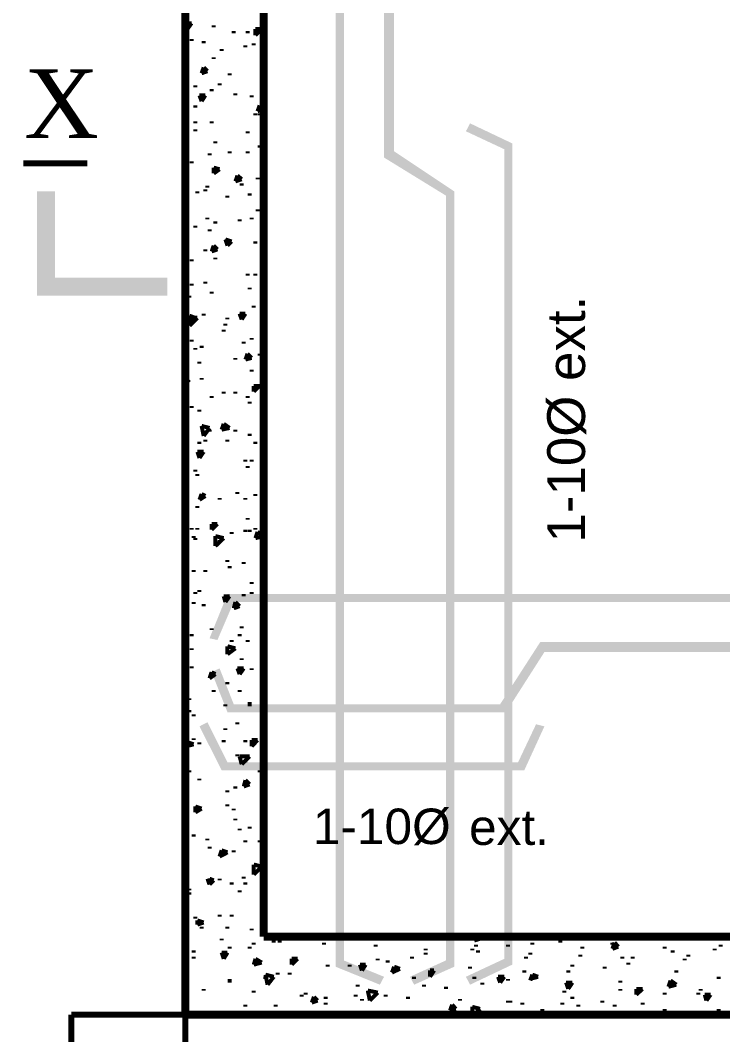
# Model space of a CAD drawing. Header units: millimetres. Extents: x 5 to 350, y 3 to 213.
# Drawn here: x 77.94 to 107.62, y 108.8 to 151.68 of the extents above; entities that cross this region are included whole.
import ezdxf

# ---------------------------------------------------------------- set-up
doc = ezdxf.new("R2010")
doc.units = ezdxf.units.MM
for name, color, linetype in [('H', 251, 'Continuous'), ('P', 255, 'Continuous'), ('T', 255, 'Continuous')]:
    doc.layers.add(name, color=color, linetype=linetype)
doc.styles.get("Standard").update_dxf_attribs({"font": 'arial.ttf'})

msp = doc.modelspace()

# ---------------------------------------------------------------- hatches: boundary and pattern name
at = {"layer": 'H', "linetype": 'Continuous'}
for points in [[(91.264, 111.672), (91.264, 200.66), (91.616, 111.936), (91.264, 111.672)], [(91.616, 111.936), (91.264, 200.66), (91.616, 200.413), (91.616, 111.936)], [(93.733, 146.138), (93.31, 170.515), (93.733, 170.356), (93.733, 146.138)], [(93.31, 145.874), (93.31, 170.515), (93.733, 146.138), (93.31, 145.874)], [(98.725, 146.473), (96.767, 146.985), (96.943, 147.32), (98.725, 146.473)], [(98.39, 146.226), (96.767, 146.985), (98.725, 146.473), (98.39, 146.226)], [(98.725, 111.76), (98.39, 146.226), (98.725, 146.473), (98.725, 111.76)], [(98.725, 111.76), (98.39, 112.007), (98.39, 146.226), (98.725, 111.76)], [(96.273, 144.445), (93.31, 145.874), (93.733, 146.138), (96.273, 144.445)], [(95.92, 144.268), (93.31, 145.874), (96.273, 144.445), (95.92, 144.268)], [(78.652, 140.035), (78.652, 144.445), (79.41, 140.794), (78.652, 140.035)], [(79.41, 140.794), (78.652, 144.445), (79.41, 144.445), (79.41, 140.794)], [(96.273, 111.672), (95.92, 144.268), (96.273, 144.445), (96.273, 111.672)], [(96.273, 111.672), (95.92, 111.936), (95.92, 144.268), (96.273, 111.672)], [(78.652, 140.035), (84.155, 140.794), (84.155, 140.035), (78.652, 140.035)], [(78.652, 140.035), (79.41, 140.794), (84.155, 140.794), (78.652, 140.035)], [(86.272, 125.483), (85.937, 125.554), (86.695, 127.423), (86.272, 125.483)], [(86.272, 125.483), (86.695, 127.423), (86.96, 127.088), (86.272, 125.483)], [(86.96, 127.088), (86.695, 127.423), (134.796, 127.423), (86.96, 127.088)], [(86.96, 127.088), (134.796, 127.423), (134.532, 127.088), (86.96, 127.088)], [(98.46, 122.432), (98.213, 122.767), (99.907, 125.395), (98.46, 122.432)], [(98.46, 122.432), (99.907, 125.395), (100.083, 124.972), (98.46, 122.432)], [(100.083, 124.972), (99.907, 125.395), (113.206, 125.395), (100.083, 124.972)], [(100.083, 124.972), (113.206, 125.395), (112.942, 124.972), (100.083, 124.972)], [(86.96, 122.767), (86.025, 124.125), (86.36, 124.284), (86.96, 122.767)], [(86.695, 122.432), (86.025, 124.125), (86.96, 122.767), (86.695, 122.432)], [(86.695, 122.432), (98.213, 122.767), (98.46, 122.432), (86.695, 122.432)], [(86.695, 122.432), (86.96, 122.767), (98.213, 122.767), (86.695, 122.432)], [(86.695, 120.315), (85.513, 121.832), (85.848, 122.008), (86.695, 120.315)], [(86.448, 119.98), (85.513, 121.832), (86.695, 120.315), (86.448, 119.98)], [(99.236, 119.98), (98.972, 120.315), (99.73, 121.92), (99.236, 119.98)], [(99.236, 119.98), (99.73, 121.92), (100.083, 121.832), (99.236, 119.98)], [(86.448, 119.98), (98.972, 120.315), (99.236, 119.98), (86.448, 119.98)], [(86.448, 119.98), (86.695, 120.315), (98.972, 120.315), (86.448, 119.98)], [(93.31, 111.248), (91.264, 111.672), (91.616, 111.936), (93.31, 111.248)], [(94.58, 110.913), (94.403, 111.248), (95.92, 111.936), (94.58, 110.913)], [(94.58, 110.913), (95.92, 111.936), (96.273, 111.672), (94.58, 110.913)], [(96.943, 110.913), (96.767, 111.248), (98.39, 112.007), (96.943, 110.913)], [(96.943, 110.913), (98.39, 112.007), (98.725, 111.76), (96.943, 110.913)], [(93.133, 110.913), (91.264, 111.672), (93.31, 111.248), (93.133, 110.913)]]:
    msp.add_hatch(color=256, dxfattribs=at).paths.add_polyline_path(points)

# ---------------------------------------------------------------- linework, layer by layer
at = {"layer": 'P'}
for points, const_width in [([(84.914, 109.643), (84.914, 202.777)], 0.339), ([(88.23, 112.942), (88.23, 199.566)], 0.339), ([(85.178, 151.553), (84.914, 151.553)], 0.169), ([(84.914, 151.553), (85.002, 151.306)], 0.169), ([(85.178, 151.553), (85.002, 151.306)], 0.169), ([(86.113, 151.377), (86.113, 151.465)], 0.169), ([(88.142, 151.306), (87.877, 151.042)], 0.169), ([(88.142, 151.306), (87.877, 151.306)], 0.169), ([(87.877, 151.306), (87.877, 151.042)], 0.169), ([(85.178, 150.795), (85.178, 150.883)], 0.169), ([(86.96, 151.13), (86.96, 151.218)], 0.169), ([(87.542, 151.13), (87.542, 151.218)], 0.169), ([(85.69, 150.707), (85.69, 150.795)], 0.169), ([(86.448, 150.372), (86.448, 150.46)], 0.169), ([(87.454, 150.53), (87.454, 150.618)], 0.169), ([(87.806, 150.618), (87.806, 150.707)], 0.169), ([(88.23, 150.372), (88.23, 150.46)], 0.169), ([(86.113, 150.036), (86.113, 150.107)], 0.169), ([(85.69, 149.684), (85.602, 149.437)], 0.169), ([(85.848, 149.525), (85.69, 149.684)], 0.169), ([(85.848, 149.525), (85.602, 149.437)], 0.169), ([(86.783, 149.348), (86.783, 149.437)], 0.169), ([(85.337, 148.837), (85.337, 148.925)], 0.169), ([(86.025, 148.678), (86.025, 148.766)], 0.169), ([(86.36, 148.925), (86.36, 149.013)], 0.169), ([(88.142, 149.013), (88.142, 149.102)], 0.169), ([(85.76, 148.502), (85.513, 148.502)], 0.169), ([(85.513, 148.502), (85.602, 148.255)], 0.169), ([(85.76, 148.502), (85.602, 148.255)], 0.169), ([(87.03, 148.502), (87.03, 148.59)], 0.169), ([(87.718, 148.414), (87.718, 148.502)], 0.169), ([(85.337, 147.99), (85.337, 148.078)], 0.169), ([(88.053, 148.078), (87.965, 147.832)], 0.169), ([(88.23, 147.92), (87.965, 147.832)], 0.169), ([(88.23, 147.99), (88.053, 148.078)], 0.169), ([(87.877, 147.655), (87.877, 147.743)], 0.169), ([(88.053, 147.655), (88.053, 147.743)], 0.169), ([(85.337, 147.32), (85.337, 147.408)], 0.169), ([(85.337, 146.985), (85.337, 147.073)], 0.169), ([(86.025, 147.32), (86.025, 147.408)], 0.169), ([(86.184, 146.473), (86.184, 146.562)], 0.169), ([(87.542, 146.897), (87.542, 146.985)], 0.169), ([(86.783, 146.05), (86.783, 146.138)], 0.169), ([(87.542, 146.05), (87.542, 146.138)], 0.169), ([(88.053, 146.297), (88.053, 146.385)], 0.169), ([(85.178, 145.627), (85.178, 145.715)], 0.169), ([(85.937, 145.962), (85.937, 146.05)], 0.169), ([(78.07, 145.627), (80.768, 145.627)], 0.254), ([(86.36, 145.38), (86.113, 145.45)], 0.169), ([(86.113, 145.45), (86.113, 145.203)], 0.169), ([(86.36, 145.38), (86.113, 145.203)], 0.169), ([(87.118, 145.115), (87.03, 144.868)], 0.169), ([(87.295, 144.956), (87.03, 144.868)], 0.169), ([(87.295, 144.956), (87.118, 145.115)], 0.169), ([(87.965, 144.956), (87.965, 145.027)], 0.169), ([(85.425, 144.357), (85.425, 144.445)], 0.169), ([(85.76, 144.445), (85.76, 144.533)], 0.169), ([(85.848, 144.604), (85.848, 144.692)], 0.169), ([(87.295, 144.692), (87.295, 144.78)], 0.169), ([(86.695, 144.18), (86.695, 144.268)], 0.169), ([(87.63, 144.268), (87.63, 144.357)], 0.169), ([(87.965, 143.598), (87.965, 143.686)], 0.169), ([(85.848, 143.263), (85.848, 143.334)], 0.169), ([(86.184, 143.087), (86.184, 143.175)], 0.169), ([(87.207, 143.175), (87.207, 143.263)], 0.169), ([(87.718, 143.263), (87.718, 143.334)], 0.169), ([(85.337, 142.91), (85.337, 142.998)], 0.169), ([(85.937, 142.752), (85.937, 142.84)], 0.169), ([(88.142, 142.663), (88.142, 142.752)], 0.169), ([(86.872, 142.328), (86.607, 142.416)], 0.169), ([(86.607, 142.416), (86.695, 142.152)], 0.169), ([(86.872, 142.328), (86.695, 142.152)], 0.169), ([(86.783, 142.24), (86.783, 142.328)], 0.169), ([(87.877, 142.24), (87.877, 142.328)], 0.169), ([(85.76, 141.905), (85.76, 141.993)], 0.169), ([(86.113, 142.152), (86.025, 141.905)], 0.169), ([(86.272, 141.993), (86.025, 141.905)], 0.169), ([(86.272, 141.993), (86.113, 142.152)], 0.169), ([(85.178, 141.482), (85.178, 141.57)], 0.169), ([(86.184, 141.57), (86.184, 141.64)], 0.169), ([(85.76, 140.547), (85.76, 140.635)], 0.169), ([(87.542, 140.882), (87.542, 140.97)], 0.169), ([(87.877, 140.882), (87.877, 140.97)], 0.169), ([(85.178, 140.458), (85.178, 140.547)], 0.169), ([(86.025, 140.123), (86.025, 140.212)], 0.169), ([(87.63, 140.3), (87.63, 140.37)], 0.169), ([(85.09, 139.947), (85.09, 140.035)], 0.169), ([(88.142, 140.035), (88.142, 140.123)], 0.169), ([(85.69, 139.188), (85.69, 139.277)], 0.169), ([(87.454, 139.277), (87.207, 139.277)], 0.169), ([(87.207, 139.277), (87.295, 139.03)], 0.169), ([(87.454, 139.277), (87.295, 139.03)], 0.169), ([(87.806, 139.524), (87.806, 139.612)], 0.169), ([(85.09, 139.188), (85.002, 138.942)], 0.169), ([(85.337, 139.1), (85.002, 138.942)], 0.169), ([(85.337, 139.1), (85.09, 139.188)], 0.169), ([(85.425, 139.1), (85.09, 138.765)], 0.169), ([(85.09, 139.1), (85.09, 138.765)], 0.169), ([(85.425, 139.1), (85.09, 139.1)], 0.169), ([(86.607, 138.765), (86.607, 138.853)], 0.169), ([(86.695, 139.03), (86.695, 139.1)], 0.169), ([(88.142, 138.942), (88.142, 139.03)], 0.169), ([(86.536, 138.518), (86.536, 138.606)], 0.169), ([(85.178, 138.095), (85.178, 138.183)], 0.169), ([(87.383, 138.007), (87.383, 138.095)], 0.169), ([(87.718, 138.183), (87.718, 138.254)], 0.169), ([(87.718, 138.183), (87.718, 138.254)], 0.169), ([(85.337, 137.76), (85.337, 137.83)], 0.169), ([(85.602, 137.83), (85.602, 137.918)], 0.169), ([(87.542, 137.583), (87.454, 137.336)], 0.169), ([(87.718, 137.407), (87.542, 137.583)], 0.169), ([(88.053, 137.495), (88.053, 137.583)], 0.169), ([(85.513, 137.16), (85.513, 137.248)], 0.169), ([(87.03, 137.336), (87.03, 137.407)], 0.169), ([(87.718, 137.407), (87.454, 137.336)], 0.169), ([(87.718, 136.825), (87.718, 136.913)], 0.169), ([(85.09, 136.49), (84.914, 136.313)], 0.169), ([(85.09, 136.49), (84.914, 136.49)], 0.169), ([(85.602, 136.49), (85.602, 136.56)], 0.169), ([(86.536, 135.89), (86.536, 135.978)], 0.169), ([(87.03, 135.89), (87.03, 135.978)], 0.169), ([(88.053, 136.225), (87.806, 135.978)], 0.169), ([(88.053, 136.225), (87.806, 136.225)], 0.169), ([(87.806, 136.225), (87.806, 135.978)], 0.169), ([(86.025, 135.714), (86.025, 135.802)], 0.169), ([(87.542, 135.714), (87.542, 135.802)], 0.169), ([(87.63, 135.467), (87.63, 135.555)], 0.169), ([(85.178, 135.29), (85.178, 135.378)], 0.169), ([(85.513, 135.132), (85.513, 135.22)], 0.169), ([(86.536, 134.62), (86.448, 134.373)], 0.169), ([(86.783, 134.444), (86.536, 134.62)], 0.169), ([(85.602, 134.532), (85.69, 134.108)], 0.169), ([(85.937, 134.444), (85.602, 134.532)], 0.169), ([(85.937, 134.444), (85.69, 134.108)], 0.169), ([(85.937, 134.285), (85.937, 134.373)], 0.169), ([(86.783, 134.444), (86.448, 134.373)], 0.169), ([(87.03, 134.285), (87.03, 134.373)], 0.169), ([(87.63, 134.108), (87.63, 134.197)], 0.169), ([(85.513, 133.773), (85.513, 133.862)], 0.169), ([(85.76, 133.862), (85.76, 133.95)], 0.169), ([(86.695, 133.862), (86.695, 133.95)], 0.169), ([(87.877, 133.773), (87.877, 133.862)], 0.169), ([(85.69, 133.438), (85.425, 133.438)], 0.169), ([(85.425, 133.438), (85.513, 133.174)], 0.169), ([(85.69, 133.438), (85.513, 133.174)], 0.169), ([(87.454, 133.015), (87.454, 133.103)], 0.169), ([(87.542, 132.75), (87.542, 132.838)], 0.169), ([(87.718, 133.015), (87.718, 133.103)], 0.169), ([(85.337, 132.592), (85.337, 132.68)], 0.169), ([(85.425, 132.415), (85.425, 132.503)], 0.169), ([(85.002, 131.745), (85.002, 131.833)], 0.169), ([(85.602, 131.657), (85.513, 131.41)], 0.169), ([(85.76, 131.568), (85.513, 131.41)], 0.169), ([(85.76, 131.568), (85.602, 131.657)], 0.169), ([(87.118, 131.657), (87.118, 131.745)], 0.169), ([(87.877, 131.568), (87.877, 131.657)], 0.169), ([(85.425, 131.057), (85.425, 131.145)], 0.169), ([(86.36, 131.41), (86.36, 131.48)], 0.169), ([(87.454, 131.41), (87.454, 131.48)], 0.169), ([(86.272, 130.387), (86.025, 130.14)], 0.169), ([(86.272, 130.387), (86.025, 130.387)], 0.169), ([(86.025, 130.387), (86.025, 130.14)], 0.169), ([(87.542, 130.563), (87.542, 130.634)], 0.169), ([(85.178, 130.14), (85.178, 130.21)], 0.169), ([(85.266, 129.787), (85.266, 129.875)], 0.169), ([(85.425, 130.14), (85.425, 130.21)], 0.169), ([(86.184, 129.875), (86.184, 129.452)], 0.169), ([(86.536, 129.787), (86.184, 129.875)], 0.169), ([(86.872, 129.963), (86.872, 130.052)], 0.169), ([(87.454, 130.052), (87.454, 130.14)], 0.169), ([(87.63, 130.052), (87.63, 130.14)], 0.169), ([(87.877, 130.14), (87.877, 130.21)], 0.169), ([(87.965, 130.052), (87.877, 129.787)], 0.169), ([(88.23, 129.875), (87.877, 129.787)], 0.169), ([(88.23, 129.875), (87.965, 130.052)], 0.169), ([(85.337, 129.716), (85.337, 129.787)], 0.169), ([(86.536, 129.787), (86.184, 129.452)], 0.169), ([(86.36, 129.628), (86.36, 129.716)], 0.169), ([(86.695, 128.782), (86.695, 128.87)], 0.169), ([(86.783, 128.517), (86.783, 128.605)], 0.169), ([(87.383, 128.693), (87.383, 128.782)], 0.169), ([(85.266, 128.358), (85.266, 128.446)], 0.169), ([(85.76, 128.358), (85.76, 128.446)], 0.169), ([(87.718, 127.847), (87.718, 127.935)], 0.169), ([(85.337, 127.423), (85.337, 127.512)], 0.169), ([(85.513, 127.512), (85.513, 127.6)], 0.169), ([(86.783, 127.335), (86.536, 127.335)], 0.169), ([(86.536, 127.335), (86.607, 127.088)], 0.169), ([(86.783, 127.335), (86.607, 127.088)], 0.169), ([(87.383, 127.335), (87.383, 127.423)], 0.169), ([(87.718, 127.423), (87.718, 127.512)], 0.169), ([(85.266, 127), (85.266, 127.088)], 0.169), ([(85.69, 126.912), (85.69, 127)], 0.169), ([(87.03, 127.088), (86.96, 126.824)], 0.169), ([(87.207, 126.912), (86.96, 126.824)], 0.169), ([(87.207, 126.912), (87.03, 127.088)], 0.169), ([(86.025, 125.906), (86.025, 125.977)], 0.169), ([(87.295, 125.977), (87.295, 126.065)], 0.169), ([(85.178, 125.642), (85.178, 125.73)], 0.169), ([(87.207, 125.642), (87.207, 125.73)], 0.169), ([(85.178, 125.06), (85.178, 125.13)], 0.169), ([(86.695, 125.218), (86.695, 124.883)], 0.169), ([(87.03, 125.13), (86.695, 125.218)], 0.169), ([(87.03, 125.13), (86.695, 124.883)], 0.169), ([(86.872, 125.395), (86.872, 125.483)], 0.169), ([(87.542, 125.395), (87.542, 125.483)], 0.169), ([(87.295, 124.636), (87.295, 124.707)], 0.169), ([(85.178, 124.284), (85.178, 124.372)], 0.169), ([(87.383, 124.284), (87.118, 124.284)], 0.169), ([(87.118, 124.284), (87.207, 124.037)], 0.169), ([(87.383, 124.284), (87.207, 124.037)], 0.169), ([(87.718, 124.213), (87.718, 124.284)], 0.169), ([(86.025, 124.125), (85.937, 123.86)], 0.169), ([(86.184, 124.037), (85.937, 123.86)], 0.169), ([(86.184, 124.037), (86.025, 124.125)], 0.169), ([(86.113, 124.037), (86.113, 124.125)], 0.169), ([(86.695, 123.613), (86.695, 123.702)], 0.169), ([(85.09, 122.943), (85.09, 123.014)], 0.169), ([(86.113, 123.278), (86.113, 123.366)], 0.169), ([(87.207, 123.278), (87.207, 123.366)], 0.169), ([(86.607, 122.678), (86.607, 122.767)], 0.169), ([(87.63, 122.767), (87.63, 122.855)], 0.169), ([(87.63, 122.678), (87.63, 122.767)], 0.169), ([(85.09, 122.432), (85.09, 122.52)], 0.169), ([(85.266, 122.255), (85.266, 122.343)], 0.169), ([(86.607, 121.673), (86.607, 121.744)], 0.169), ([(87.118, 121.92), (87.118, 122.008)], 0.169), ([(85.002, 121.497), (84.914, 121.408)], 0.169), ([(85.002, 121.497), (84.914, 121.497)], 0.169), ([(85.002, 121.585), (85.002, 121.673)], 0.169), ([(85.266, 121.25), (85.266, 121.32)], 0.169), ([(85.002, 121.162), (84.914, 120.985)], 0.169), ([(85.266, 121.073), (84.914, 120.985)], 0.169), ([(85.266, 121.073), (85.002, 121.162)], 0.169), ([(85.513, 121.073), (85.513, 121.162)], 0.169), ([(86.536, 121.162), (86.536, 121.25)], 0.169), ([(87.454, 121.162), (87.454, 121.25)], 0.169), ([(87.965, 121.25), (87.718, 120.985)], 0.169), ([(87.965, 121.25), (87.718, 121.25)], 0.169), ([(87.718, 121.25), (87.718, 120.985)], 0.169), ([(87.118, 120.562), (87.118, 120.65)], 0.169), ([(87.207, 120.562), (87.295, 120.227)], 0.169), ([(87.63, 120.562), (87.207, 120.562)], 0.169), ([(87.63, 120.562), (87.295, 120.227)], 0.169), ([(87.454, 120.315), (87.454, 120.403)], 0.169), ([(85.002, 120.227), (85.002, 120.315)], 0.169), ([(85.09, 119.892), (85.09, 119.98)], 0.169), ([(88.053, 119.892), (88.053, 119.98)], 0.169), ([(85.513, 119.556), (85.513, 119.627)], 0.169), ([(87.454, 119.556), (87.383, 119.292)], 0.169), ([(87.63, 119.38), (87.454, 119.556)], 0.169), ([(86.695, 119.045), (86.695, 119.133)], 0.169), ([(87.03, 119.204), (87.03, 119.292)], 0.169), ([(87.63, 119.38), (87.383, 119.292)], 0.169), ([(85.602, 118.357), (85.337, 118.445)], 0.169), ([(85.337, 118.445), (85.337, 118.198)], 0.169), ([(85.602, 118.357), (85.337, 118.198)], 0.169), ([(86.695, 118.445), (86.695, 118.533)], 0.169), ([(86.96, 118.286), (86.96, 118.357)], 0.169), ([(87.03, 117.863), (87.03, 117.934)], 0.169), ([(85.002, 117.51), (85.002, 117.598)], 0.169), ([(87.207, 117.44), (87.207, 117.51)], 0.169), ([(87.63, 117.51), (87.63, 117.598)], 0.169), ([(85.266, 117.175), (85.266, 117.263)], 0.169), ([(85.848, 117.016), (85.848, 117.087)], 0.169), ([(87.454, 116.928), (87.454, 117.016)], 0.169), ([(88.053, 116.928), (88.053, 117.016)], 0.169), ([(85.937, 116.664), (85.937, 116.752)], 0.169), ([(86.448, 116.593), (86.36, 116.328)], 0.169), ([(86.695, 116.505), (86.448, 116.593)], 0.169), ([(86.96, 116.505), (86.96, 116.593)], 0.169), ([(86.695, 116.505), (86.36, 116.328)], 0.169), ([(87.806, 115.993), (87.806, 115.57)], 0.169), ([(88.142, 115.905), (87.806, 115.993)], 0.169), ([(88.142, 115.905), (87.806, 115.57)], 0.169), ([(85.848, 115.394), (85.937, 115.147)], 0.169), ([(86.113, 115.323), (85.937, 115.394)], 0.169), ([(86.113, 115.323), (85.937, 115.147)], 0.169), ([(86.36, 115.323), (86.36, 115.394)], 0.169), ([(87.383, 115.394), (87.383, 115.482)], 0.169), ([(85.09, 114.9), (85.09, 114.97)], 0.169), ([(86.872, 115.147), (86.872, 115.235)], 0.169), ([(87.207, 114.812), (87.207, 114.9)], 0.169), ([(87.454, 115.147), (87.454, 115.235)], 0.169), ([(85.09, 114.723), (85.09, 114.812)], 0.169), ([(85.337, 113.7), (85.337, 113.788)], 0.169), ([(85.69, 113.542), (85.425, 113.63)], 0.169), ([(85.425, 113.63), (85.425, 113.453)], 0.169), ([(85.69, 113.542), (85.425, 113.453)], 0.169), ([(86.36, 113.788), (86.36, 113.877)], 0.169), ([(86.872, 113.788), (86.872, 113.877)], 0.169), ([(85.602, 113.277), (85.602, 113.365)], 0.169), ([(86.695, 113.277), (86.695, 113.365)], 0.169), ([(87.718, 113.206), (87.718, 113.277)], 0.169), ([(86.448, 112.783), (86.448, 112.854)], 0.169), ([(87.806, 112.607), (87.806, 112.695)], 0.169), ([(133.35, 112.942), (88.23, 112.942)], 0.339), ([(88.653, 112.695), (88.653, 112.783)], 0.169), ([(88.9, 112.695), (88.9, 112.783)], 0.169), ([(89.412, 112.783), (89.412, 112.854)], 0.169), ([(89.994, 112.783), (89.994, 112.854)], 0.169), ([(90.417, 112.854), (90.417, 112.942)], 0.169), ([(90.77, 112.607), (90.77, 112.695)], 0.169), ([(96.432, 112.854), (96.432, 112.942)], 0.169), ([(97.12, 112.942), (97.12, 112.783)], 0.169), ([(97.367, 112.854), (97.12, 112.783)], 0.169), ([(97.367, 112.854), (97.278, 112.942)], 0.169), ([(98.637, 112.783), (98.637, 112.854)], 0.169), ([(99.236, 112.783), (99.236, 112.854)], 0.169), ([(99.572, 112.607), (99.572, 112.695)], 0.169), ([(100.753, 112.695), (100.753, 112.783)], 0.169), ([(103.046, 112.695), (102.958, 112.43)], 0.169), ([(102.958, 112.607), (102.958, 112.695)], 0.169), ([(103.205, 112.518), (103.046, 112.695)], 0.169), ([(104.052, 112.854), (104.052, 112.942)], 0.169), ([(105.234, 112.942), (105.163, 112.854)], 0.169), ([(105.163, 112.942), (105.163, 112.854)], 0.169), ([(85.266, 112.272), (85.266, 112.36)], 0.169), ([(86.695, 112.272), (86.448, 112.272)], 0.169), ([(86.448, 112.272), (86.536, 112.007)], 0.169), ([(86.695, 112.272), (86.536, 112.007)], 0.169), ([(86.783, 112.43), (86.783, 112.518)], 0.169), ([(87.63, 112.43), (87.63, 112.518)], 0.169), ([(92.957, 112.518), (92.957, 112.607)], 0.169), ([(95.074, 112.36), (95.074, 112.43)], 0.169), ([(95.074, 112.183), (95.074, 112.272)], 0.169), ([(97.032, 112.36), (97.032, 112.43)], 0.169), ([(97.19, 112.518), (97.19, 112.607)], 0.169), ([(97.278, 112.272), (97.278, 112.36)], 0.169), ([(98.548, 112.518), (98.548, 112.607)], 0.169), ([(99.483, 112.183), (99.483, 112.272)], 0.169), ([(101.688, 112.43), (101.688, 112.518)], 0.169), ([(103.205, 112.518), (102.958, 112.43)], 0.169), ([(105.163, 112.43), (105.163, 112.518)], 0.169), ([(105.498, 112.272), (105.498, 112.36)], 0.169), ([(107.28, 112.36), (107.28, 112.43)], 0.169), ([(107.527, 112.518), (107.527, 112.607)], 0.169), ([(85.266, 112.007), (85.266, 112.095)], 0.169), ([(87.877, 112.007), (87.806, 111.76)], 0.169), ([(88.142, 111.848), (87.806, 111.76)], 0.169), ([(88.142, 111.848), (87.877, 112.007)], 0.169), ([(89.658, 112.007), (89.412, 111.76)], 0.169), ([(89.658, 112.007), (89.412, 112.007)], 0.169), ([(89.412, 112.007), (89.412, 111.76)], 0.169), ([(93.045, 111.936), (93.045, 112.007)], 0.169), ([(93.468, 111.848), (93.468, 111.936)], 0.169), ([(94.492, 112.007), (94.492, 112.095)], 0.169), ([(99.307, 112.007), (99.307, 112.095)], 0.169), ([(101.6, 112.095), (101.6, 112.183)], 0.169), ([(103.382, 112.007), (103.382, 112.095)], 0.169), ([(103.628, 111.76), (103.628, 111.848)], 0.169), ([(103.805, 112.007), (103.805, 112.095)], 0.169), ([(106.01, 111.936), (106.01, 112.007)], 0.169), ([(106.168, 112.095), (106.168, 112.183)], 0.169), ([(88.812, 111.337), (88.812, 111.425)], 0.169), ([(89.323, 111.337), (89.323, 111.425)], 0.169), ([(90.928, 111.672), (90.928, 111.76)], 0.169), ([(91.863, 111.672), (91.863, 111.76)], 0.169), ([(92.534, 111.76), (92.287, 111.76)], 0.169), ([(92.287, 111.76), (92.375, 111.513)], 0.169), ([(92.534, 111.76), (92.375, 111.513)], 0.169), ([(93.733, 111.672), (93.645, 111.425)], 0.169), ([(93.98, 111.584), (93.645, 111.425)], 0.169), ([(93.98, 111.584), (93.733, 111.672)], 0.169), ([(95.426, 111.513), (95.25, 111.248)], 0.169), ([(95.426, 111.513), (95.25, 111.513)], 0.169), ([(95.25, 111.513), (95.25, 111.248)], 0.169), ([(96.943, 111.584), (96.943, 111.672)], 0.169), ([(99.236, 111.425), (99.236, 111.513)], 0.169), ([(101.088, 111.425), (101.088, 111.513)], 0.169), ([(101.265, 111.672), (101.265, 111.76)], 0.169), ([(102.623, 111.584), (102.623, 111.672)], 0.169), ([(105.657, 111.425), (105.657, 111.513)], 0.169), ([(86.783, 111.09), (86.783, 111.16)], 0.169), ([(86.783, 111.002), (86.783, 111.09)], 0.169), ([(88.3, 111.337), (88.388, 110.913)], 0.169), ([(88.653, 111.248), (88.3, 111.337)], 0.169), ([(88.3, 111.16), (88.3, 111.248)], 0.169), ([(88.653, 111.248), (88.388, 110.913)], 0.169), ([(94.58, 111.16), (94.58, 111.248)], 0.169), ([(97.12, 111.16), (97.12, 111.248)], 0.169), ([(97.455, 110.913), (97.455, 111.002)], 0.169), ([(98.39, 111.248), (98.125, 111.248)], 0.169), ([(98.125, 111.248), (98.213, 111.002)], 0.169), ([(98.39, 111.248), (98.213, 111.002)], 0.169), ([(98.548, 111.09), (98.548, 111.16)], 0.169), ([(99.572, 111.337), (99.483, 111.09)], 0.169), ([(99.818, 111.248), (99.483, 111.16)], 0.169), ([(99.818, 111.248), (99.572, 111.337)], 0.169), ([(101.265, 111.002), (101, 111.002)], 0.169), ([(101, 111.002), (101.088, 110.737)], 0.169), ([(101.265, 111.002), (101.088, 110.737)], 0.169), ([(103.293, 111.002), (103.293, 111.09)], 0.169), ([(105.41, 111.09), (105.322, 110.825)], 0.169), ([(105.657, 110.913), (105.41, 111.09)], 0.169), ([(105.41, 110.913), (105.41, 111.002)], 0.169), ([(107.438, 111.16), (107.438, 111.248)], 0.169), ([(85.69, 110.666), (85.69, 110.737)], 0.169), ([(87.806, 110.578), (87.806, 110.666)], 0.169), ([(89.994, 110.49), (89.994, 110.578)], 0.169), ([(92.198, 110.825), (92.198, 110.913)], 0.169), ([(92.622, 110.666), (92.71, 110.243)], 0.169), ([(93.045, 110.578), (92.622, 110.666)], 0.169), ([(93.045, 110.578), (92.71, 110.243)], 0.169), ([(92.957, 110.578), (92.957, 110.666)], 0.169), ([(95.003, 110.825), (95.003, 110.913)], 0.169), ([(95.92, 110.737), (95.92, 110.825)], 0.169), ([(100.93, 110.578), (100.93, 110.666)], 0.169), ([(103.293, 110.666), (103.293, 110.737)], 0.169), ([(104.228, 110.737), (103.964, 110.49)], 0.169), ([(104.228, 110.737), (103.964, 110.737)], 0.169), ([(103.964, 110.737), (103.964, 110.49)], 0.169), ([(105.163, 110.49), (105.163, 110.578)], 0.169), ([(105.657, 110.913), (105.322, 110.825)], 0.169), ([(106.592, 110.49), (106.592, 110.578)], 0.169), ([(106.68, 110.666), (106.68, 110.737)], 0.169), ([(89.835, 110.402), (89.835, 110.49)], 0.169), ([(90.346, 110.402), (90.258, 110.155)], 0.169), ([(90.505, 110.243), (90.258, 110.155)], 0.169), ([(90.505, 110.243), (90.346, 110.402)], 0.169), ([(90.84, 110.314), (90.84, 110.402)], 0.169), ([(90.84, 110.067), (90.84, 110.155)], 0.169), ([(92.11, 110.402), (92.11, 110.49)], 0.169), ([(92.375, 110.243), (92.375, 110.314)], 0.169), ([(93.38, 110.402), (93.38, 110.49)], 0.169), ([(94.315, 110.314), (94.315, 110.402)], 0.169), ([(96.52, 110.243), (96.52, 110.314)], 0.169), ([(98.548, 110.155), (98.548, 110.243)], 0.169), ([(98.637, 110.155), (98.637, 110.243)], 0.169), ([(99.148, 110.067), (99.148, 110.155)], 0.169), ([(100.842, 110.067), (100.842, 110.155)], 0.169), ([(101.265, 110.314), (101.265, 110.402)], 0.169), ([(102.535, 110.155), (102.535, 110.243)], 0.169), ([(104.228, 110.067), (104.228, 110.155)], 0.169), ([(107.103, 110.49), (106.856, 110.49)], 0.169), ([(106.856, 110.49), (106.927, 110.243)], 0.169), ([(107.103, 110.49), (106.927, 110.243)], 0.169), ([(80.098, 109.643), (84.914, 109.643)], 0.254), ([(80.098, 104.81), (80.098, 109.643)], 0.254), ([(80.098, 109.643), (80.098, 109.643)], 0.254), ([(136.56, 109.643), (84.914, 109.643)], 0.339), ([(84.914, 109.643), (84.914, 104.81)], 0.254), ([(86.695, 109.732), (86.695, 109.82)], 0.169), ([(87.454, 109.978), (87.454, 110.067)], 0.169), ([(88.23, 109.732), (88.23, 109.82)], 0.169), ([(88.724, 109.978), (88.724, 110.067)], 0.169), ([(96.185, 110.067), (96.097, 109.82)], 0.169), ([(96.344, 109.89), (96.097, 109.82)], 0.169), ([(96.344, 109.89), (96.185, 110.067)], 0.169), ([(96.185, 109.82), (96.185, 109.89)], 0.169), ([(97.032, 109.978), (97.032, 109.643)], 0.169), ([(97.367, 109.89), (97.032, 109.978)], 0.169), ([(97.032, 109.82), (97.032, 109.89)], 0.169), ([(97.367, 109.89), (97.12, 109.643)], 0.169), ([(99.995, 109.82), (99.995, 109.89)], 0.169), ([(101.512, 109.978), (101.512, 110.067)], 0.169), ([(101.847, 109.732), (101.847, 109.82)], 0.169), ([(102.112, 109.643), (102.023, 109.732)], 0.169), ([(102.023, 109.732), (102.023, 109.643)], 0.169), ([(103.046, 109.978), (103.046, 110.067)], 0.169), ([(105.163, 109.82), (105.163, 109.89)], 0.169), ([(107.35, 109.732), (107.35, 109.82)], 0.169), ([(107.438, 109.82), (107.438, 109.89)], 0.169)]:
    msp.add_lwpolyline(points, dxfattribs=dict(at, const_width=const_width))

# ---------------------------------------------------------------- texts
at = {"layer": 'T', "attachment_point": 7}
for s, insert, char_height in [('{\\fBook Antiqua|b0|i0|c0|p18;X}', (78.1, 146.7), 2.9), ('{\\fArial|b0|i0|c0|p18;1-10Ø}', (90.3, 116.8), 1.5), ('{\\fArial|b0|i0|c0|p18;ext.}', (96.9, 116.8), 1.5)]:
    msp.add_mtext(s, dxfattribs=dict(at, insert=insert, char_height=char_height))
at = {"layer": 'T', "insert": (100.2, 129.6), "char_height": 1.6, "attachment_point": 1, "rotation": 90}
msp.add_mtext('{\\fArial|b0|i0|c0|p18;1-10Ø ext.}', dxfattribs=at)

doc.saveas('drawing.dxf')
